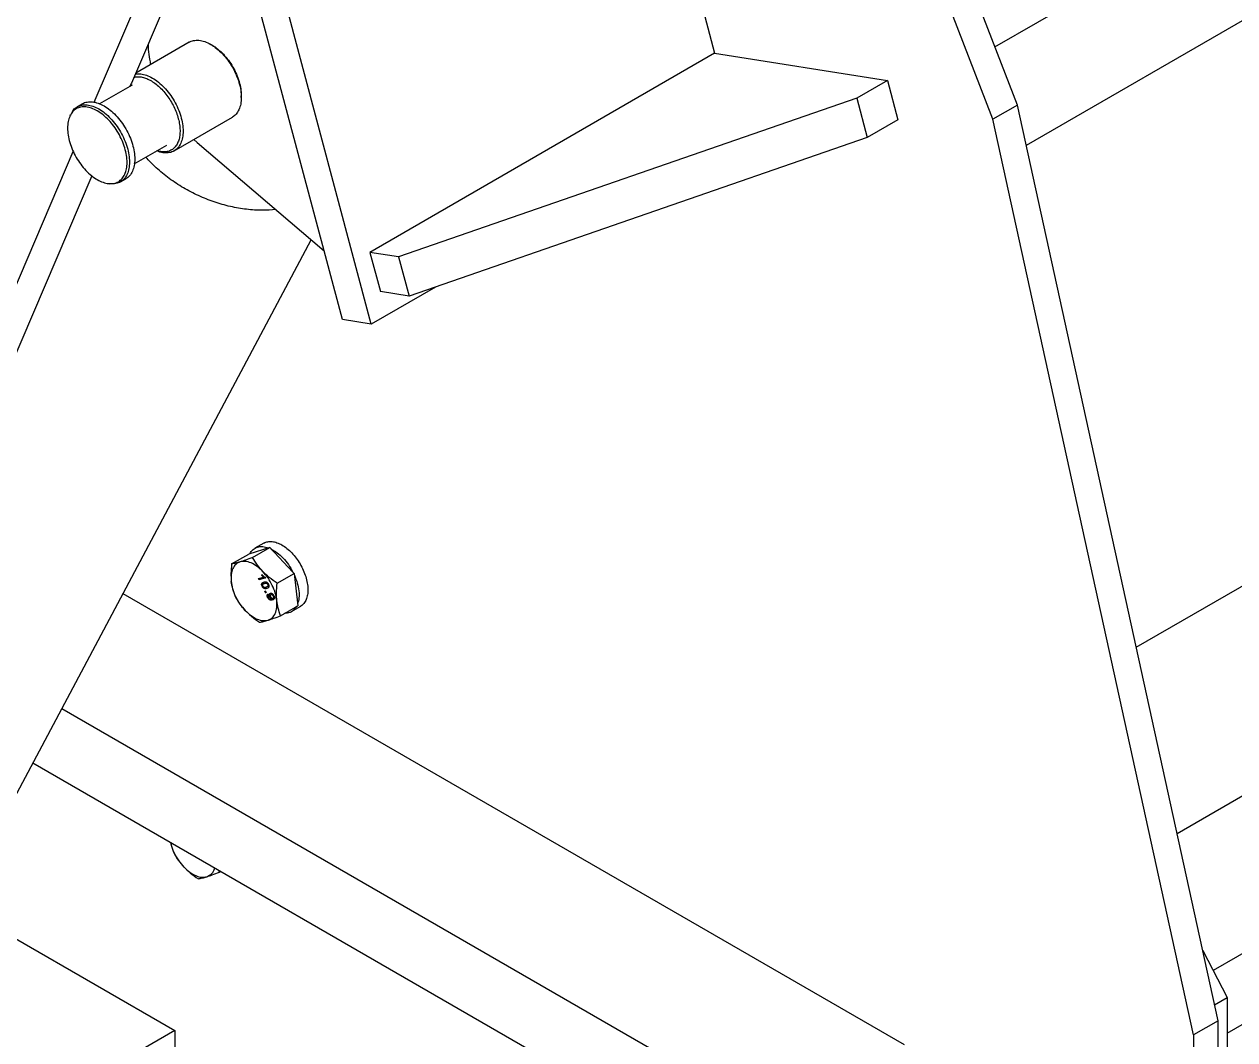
# Model space of a CAD drawing. Header units: millimetres. Extents: x 1293 to 41893, y 1011 to 26911.
# Drawn here: x 6070.1 to 6442.6, y 21828 to 22140.4 of the extents above; entities that cross this region are included whole.
import ezdxf

# ---------------------------------------------------------------- set-up
doc = ezdxf.new("R2010")
doc.units = ezdxf.units.MM
doc.header["$LTSCALE"] = 50
doc.layers.add('MAQUINAS', color=11, linetype='Continuous')

msp = doc.modelspace()

# ---------------------------------------------------------------- linework, layer by layer
at = {"layer": 'MAQUINAS', "linetype": 'Continuous', "lineweight": 25}
for p, q in [((6368.7787048, 22133.4289793), (7027.0369138, 22513.4333548)), ((6375.6807688, 22115.5637522), (6227.44, 22499.2685422)), ((6368.1382965, 22111.2095756), (6219.8975276, 22494.9143656)), ((7027.0369138, 22477.5787853), (6378.4060082, 22103.1321338)), ((6166.6098947, 22270.9831551), (6103.0564906, 22122.3006883)), ((6091.6558814, 22116.3968297), (6154.8247817, 22264.1797542)), ((6266.9996594, 22189.6245358), (6282.5072918, 22131.4713294)), ((6168.0270774, 22049.5627569), (6135.1361897, 22172.9027053)), ((6176.8865844, 22048.1719178), (6143.9956967, 22171.5118662)), ((6120.7911798, 22134.874676), (6104.3820883, 22125.4019091)), ((6127.9301649, 22133.9415037), (6127.458837, 22134.2136839)), ((6282.5072918, 22131.4713294), (6176.4412747, 22070.240721)), ((6282.5072918, 22131.4713294), (6335.6643338, 22123.1262947)), ((6335.6643338, 22123.1262947), (6326.2362434, 22117.683574)), ((6335.6643338, 22123.1262947), (6338.8889306, 22111.0341429)), ((6103.268224, 22121.6797709), (6093.28525, 22115.9167227)), ((6136.8853951, 22117.8846371), (6136.8853951, 22118.4289092)), ((6087.9921024, 22115.9401716), (6086.3786498, 22115.0087453)), ((6326.2362434, 22117.683574), (6185.3007817, 22068.8498819)), ((6326.2362434, 22117.683574), (6329.4608402, 22105.5914222)), ((6375.6807688, 22115.5637522), (6368.1382965, 22111.2095756)), ((6437.434761, 21833.8629666), (6375.6807688, 22115.5637522)), ((6084.2588177, 22112.4112157), (6084.3357834, 22112.6593561)), ((6116.2100578, 22101.4388703), (6134.1234296, 22111.7800397)), ((6338.8889306, 22111.0341429), (6329.4608402, 22105.5914222)), ((6429.8922887, 21829.50879), (6368.1382965, 22111.2095756)), ((6103.9507298, 22097.4408289), (6113.9340238, 22103.2040618)), ((6122.3127546, 22104.9618822), (6123.3195782, 22104.0253013)), ((6123.3195782, 22104.0253013), (6162.4007207, 22070.6614441)), ((6329.4608402, 22105.5914222), (6188.5253785, 22056.7577301)), ((5959.5207759, 21807.2682517), (6085.1865547, 22101.2619135)), ((6090.8710802, 22093.7930592), (5971.3058889, 21814.0716526)), ((6099.7108996, 22091.914109), (6101.3243521, 22092.8455353)), ((6095.8394005, 22091.4264748), (6096.4078898, 22091.3489539)), ((6037.4277715, 21846.6887118), (6158.3547874, 22074.1154869)), ((6176.4412747, 22070.240721), (6179.6658715, 22058.1485692)), ((6185.3007817, 22068.8498819), (6176.4412747, 22070.240721)), ((6185.3007817, 22068.8498819), (6188.5253785, 22056.7577301)), ((6196.6144312, 22059.5605613), (6176.8865844, 22048.1719178)), ((6188.5253785, 22056.7577301), (6179.6658715, 22058.1485692)), ((6176.8865844, 22048.1719178), (6168.0270774, 22049.5627569)), ((6440.2631882, 21830.0406876), (6810.5481346, 22043.8016371)), ((6412.2515498, 21948.7402424), (6541.3010929, 22023.2389578)), ((6730.1970354, 22019.1903566), (6435.9219041, 21849.3089393)), ((6143.7787229, 21980.7650353), (6141.0728609, 21979.2029744)), ((6133.8915292, 21974.3693809), (6139.1525234, 21977.4064882)), ((6145.6226187, 21979.422581), (6139.1525234, 21977.4064882)), ((6140.3616245, 21976.3854736), (6145.6226187, 21979.422581)), ((6152.7752917, 21971.8869612), (6145.6226187, 21979.422581)), ((6142.1896107, 21969.8758444), (6143.6848269, 21970.3417564)), ((6142.1896107, 21969.8758444), (6142.3074618, 21969.9438784)), ((6142.3789711, 21969.4824578), (6142.1896107, 21969.8758444)), ((6142.4968223, 21969.5504918), (6142.3074618, 21969.9438784)), ((6144.2977678, 21970.0803581), (6142.3789711, 21969.4824578)), ((6142.3789711, 21969.4824578), (6142.4968223, 21969.5504918)), ((6144.2635591, 21970.10101), (6142.4968223, 21969.5504918)), ((6143.0610786, 21970.9617004), (6143.2878595, 21971.0323657)), ((6143.0610786, 21970.9617004), (6143.1789297, 21971.0297344)), ((6143.6848269, 21970.3417564), (6143.0610786, 21970.9617004)), ((6143.802678, 21970.4097904), (6143.1789297, 21971.0297344)), ((6143.2878595, 21971.0323657), (6143.4057106, 21971.1003997)), ((6143.6848269, 21970.3417564), (6143.802678, 21970.4097904)), ((6144.2937182, 21970.4016348), (6144.175867, 21970.3336008)), ((6144.175867, 21970.3336008), (6144.2977678, 21970.0803581)), ((6144.2977678, 21970.0803581), (6144.4156189, 21970.1483921)), ((6147.909838, 21968.4331365), (6153.1708322, 21971.4702439)), ((6152.7752917, 21971.8869612), (6153.1708322, 21971.4702439)), ((6153.1708322, 21971.4702439), (6154.2489504, 21961.501814)), ((6424.8049914, 21891.4756957), (6559.3109493, 21969.1243324)), ((6143.156156, 21968.2508225), (6143.2740071, 21968.3188566)), ((6143.4190244, 21967.575893), (6143.3011733, 21967.507859)), ((6143.640424, 21967.6448815), (6143.5225729, 21967.5768475)), ((6143.8207986, 21968.353279), (6143.7029474, 21968.2852449)), ((6143.7987018, 21968.793869), (6143.9165529, 21968.861903)), ((6143.8326883, 21968.3317008), (6144.1066821, 21968.4687559)), ((6144.1066821, 21968.4687559), (6143.988831, 21968.4007219)), ((6144.0832149, 21965.9419777), (6144.3292145, 21966.0186316)), ((6144.0832149, 21965.9419777), (6144.201066, 21966.0100117)), ((6144.2725753, 21965.548591), (6144.0832149, 21965.9419777)), ((6144.5185749, 21965.6252449), (6144.2725753, 21965.548591)), ((6144.2725753, 21965.548591), (6144.3904264, 21965.616625)), ((6144.3292145, 21966.0186316), (6144.4470656, 21966.0866656)), ((6144.3292145, 21966.0186316), (6144.5185749, 21965.6252449)), ((6144.5054687, 21965.6524724), (6144.3904264, 21965.616625)), ((6144.636426, 21965.6932789), (6144.5185749, 21965.6252449)), ((6144.6931817, 21968.4159156), (6144.8110328, 21968.4839497)), ((6144.8434465, 21967.3369442), (6144.9612976, 21967.4049782)), ((6145.1389503, 21968.1167729), (6145.0210992, 21968.0487389)), ((6145.2445699, 21968.1134247), (6145.362421, 21968.1814587)), ((6145.8385043, 21965.3579497), (6145.9563555, 21965.4259837)), ((6100.4668634, 21965.245986), (6340.7968343, 21826.506447)), ((6144.9589645, 21964.0638816), (6145.0768157, 21964.1319156)), ((6145.0429512, 21965.0648147), (6145.1608023, 21965.1328488)), ((6145.0429512, 21965.0648147), (6145.2569115, 21964.6790935)), ((6145.1901281, 21964.1125861), (6145.3079792, 21964.1806201)), ((6145.2569115, 21964.6790935), (6145.3747627, 21964.7471275)), ((6145.6400706, 21964.2944938), (6145.7579217, 21964.3625279)), ((6145.8756613, 21964.862468), (6145.8709442, 21964.8597448)), ((6145.919166, 21964.2436223), (6146.0370171, 21964.3116564)), ((6146.1326472, 21965.0285248), (6146.014796, 21964.9604907)), ((6146.1828625, 21963.6535648), (6146.3007136, 21963.7215988)), ((6146.1828625, 21963.6535648), (6146.2288685, 21963.670021)), ((6146.2288685, 21963.670021), (6146.3467196, 21963.738055)), ((6146.3007136, 21963.7215988), (6146.3467196, 21963.738055)), ((6146.7191784, 21963.8541138), (6146.6013273, 21963.7860798)), ((6146.8535497, 21964.5547795), (6146.7356986, 21964.4867455)), ((6146.755593, 21963.8829307), (6146.8734441, 21963.9509647)), ((6146.9281024, 21964.6159713), (6147.0459535, 21964.6840054)), ((6148.9879562, 21958.4647067), (6154.2489504, 21961.501814)), ((6152.3286128, 21959.7053277), (6155.0344748, 21961.2673886)), ((6328.5403074, 21787.318863), (6081.6452764, 21929.8483306)), ((6072.7866193, 21913.1879028), (6328.5403074, 21765.5444414)), ((6130.1317632, 21879.5306659), (6129.9097015, 21880.2114493)), ((6130.1317632, 21879.5306659), (6130.6103721, 21879.8069609)), ((6067.3822001, 21859.1424311), (6116.4082702, 21830.8402832)), ((6432.7066318, 21855.4310899), (6440.2631882, 21841.042767)), ((6436.3553605, 21838.7868261), (6440.2631882, 21841.042767)), ((6440.2631882, 21841.042767), (6440.2631882, 21726.2000355)), ((6437.434761, 21833.8629666), (6429.8922887, 21829.50879)), ((6437.434761, 21729.5208539), (6437.434761, 21833.8629666)), ((6116.4082702, 21830.8402832), (6002.3283762, 21764.9833622)), ((6116.4082702, 21830.8402832), (6116.4082702, 21825.3966778)), ((6429.8922887, 21829.50879), (6429.8922887, 21725.1666773))]:
    msp.add_line(p, q, dxfattribs=at)
for points, knots in [([(6108.1765001, 22134.2788923), (6108.1876138, 22133.7343889), (6108.2181282, 22132.239368), (6108.4928578, 22130.1405571), (6108.8584575, 22128.5801914), (6108.9810785, 22128.0568496)], [0, 0, 0, 0, 0.2757389279, 0.7570850956, 1, 1, 1, 1]), ([(6120.791404, 22134.8743339), (6120.7920282, 22134.8748514), (6121.1836108, 22135.1995003), (6122.2097425, 22135.4485259), (6123.8239031, 22135.5555605), (6125.611313, 22135.1391884), (6127.4606547, 22134.2832254), (6129.3122822, 22133.0023939), (6131.0919747, 22131.3507876), (6132.7321712, 22129.3905603), (6134.1695778, 22127.1974365), (6135.3491719, 22124.8554371), (6136.2250203, 22122.455208), (6136.7656564, 22120.0866717), (6136.942139, 22117.8494735), (6136.7781539, 22115.7974092), (6136.3702486, 22114.6854223), (6136.166296, 22114.1294289)], [0, 0, 0, 0, 0.0001140178, 0.0715344451, 0.1429548724, 0.2143752997, 0.285795727, 0.3572161543, 0.4286365816, 0.5000570089, 0.5714774362, 0.6428978635, 0.7143182908, 0.7857387181, 0.8571591454, 0.9285795727, 1, 1, 1, 1]), ([(6127.9301849, 22133.9412571), (6127.9308745, 22133.9409372), (6128.5140384, 22133.6704124), (6129.6925702, 22132.7592616), (6131.3811898, 22131.2302071), (6132.940024, 22129.357233), (6134.305058, 22127.2768266), (6135.4270341, 22125.0504407), (6136.2541456, 22122.7731077), (6136.7858098, 22120.5144595), (6136.8519922, 22119.1237332), (6136.8850501, 22118.4290693)], [0, 0, 0, 0, 0.0001479998, 0.12516089353, 0.25017378726, 0.37518668098, 0.50019957471, 0.62521246844, 0.75022536216, 0.87523825589, 1, 1, 1, 1]), ([(6103.0564906, 22122.3006883), (6102.9455113, 22122.0615457), (6102.7872886, 22121.7206012), (6102.5727236, 22121.3514934), (6102.5086571, 22121.2412823)], [0, 0, 0, 0, 0.7014121417, 1, 1, 1, 1]), ([(6103.8377739, 22124.1284918), (6104.2402402, 22124.1991417), (6105.0451726, 22124.3404414), (6106.3925806, 22124.1737503), (6107.7993987, 22123.7327087), (6109.2416402, 22123.0018957), (6110.6788256, 22122.007334), (6112.07478, 22120.7727443), (6113.3932732, 22119.3304749), (6114.600372, 22117.717576), (6115.6649351, 22115.975672), (6116.559518, 22114.1496671), (6117.2610532, 22112.2866463), (6117.7514523, 22110.4346456), (6118.0180705, 22108.6414189), (6118.0540338, 22106.9531994), (6117.8584128, 22105.4135315), (6117.4362591, 22104.0620604), (6116.7984295, 22102.933835), (6115.9614749, 22102.0571921), (6114.9465844, 22101.4575481), (6113.7813867, 22101.1398678), (6112.4904758, 22101.1515162), (6111.5471558, 22101.2861129), (6111.0363822, 22101.4955503), (6111.0001848, 22101.5103926)], [0, 0, 0, 0, 0.0452975011, 0.0905950021, 0.1358925032, 0.1811900043, 0.2264875053, 0.2717850064, 0.3170825075, 0.3623800085, 0.4076775096, 0.4529750107, 0.4982725117, 0.5435700128, 0.5888675139, 0.6341650149, 0.679462516, 0.7247600171, 0.7700575181, 0.8153550192, 0.8606525203, 0.9059500213, 0.9512475224, 0.9965450235, 1, 1, 1, 1]), ([(6104.2237364, 22125.0314467), (6104.2520723, 22125.042195), (6104.7549806, 22125.2329576), (6105.9315717, 22125.1734582), (6107.6923034, 22124.8089869), (6109.5487936, 22123.9391171), (6111.3985056, 22122.6620119), (6113.1787114, 22121.0094072), (6114.8187703, 22119.0494475), (6116.2562138, 22116.8562519), (6117.435798, 22114.5142718), (6118.3116491, 22112.1140375), (6118.8522845, 22109.7455026), (6119.0287673, 22107.508304), (6118.8647821, 22105.4562398), (6118.4568768, 22104.3442529), (6118.2529242, 22103.7882595)], [0, 0, 0, 0, 0.0045719337, 0.0811433234, 0.1577147131, 0.2342861028, 0.3108574926, 0.3874288823, 0.464000272, 0.5405716617, 0.6171430514, 0.6937144411, 0.7702858309, 0.8468572206, 0.9234286103, 1, 1, 1, 1]), ([(6084.9890688, 22113.6922442), (6085.0596427, 22113.8103993), (6085.4116922, 22114.3998019), (6086.3536063, 22115.0650292), (6087.7719277, 22115.6212671), (6089.4181481, 22115.6792677), (6091.1969675, 22115.2760342), (6093.0486112, 22114.4165506), (6094.8996214, 22113.1366629), (6096.6794812, 22111.4848019), (6098.3196262, 22109.5246499), (6099.7570711, 22107.3314798), (6100.9365635, 22104.9895901), (6101.8127805, 22102.5889686), (6102.3520438, 22100.221892), (6102.5336492, 22097.9792471), (6102.3505457, 22095.9475099), (6101.8100385, 22094.2036679), (6100.9318962, 22092.8188076), (6099.7536084, 22091.8309525), (6098.3064863, 22091.3347776), (6097.1592608, 22091.1941892), (6096.4844479, 22091.3568396), (6096.4015407, 22091.3768228)], [0, 0, 0, 0, 0.0129302815, 0.0645011383, 0.116071995, 0.1676428518, 0.2192137086, 0.2707845654, 0.3223554222, 0.3739262789, 0.4254971357, 0.4770679925, 0.5286388493, 0.5802097061, 0.6317805629, 0.6833514196, 0.7349222764, 0.7864931332, 0.83806399, 0.8896348468, 0.9412057035, 0.9927765603, 1, 1, 1, 1]), ([(6087.9923266, 22115.9398295), (6087.9929507, 22115.940347), (6088.3845333, 22116.2649959), (6089.410665, 22116.5140215), (6091.0248256, 22116.6210561), (6092.8122355, 22116.204684), (6094.6615773, 22115.348721), (6096.5132047, 22114.0678895), (6098.2928973, 22112.4162832), (6099.9330937, 22110.456056), (6101.3705004, 22108.2629321), (6102.5500944, 22105.9209327), (6103.4259428, 22103.5207037), (6103.966579, 22101.1521673), (6104.1430616, 22098.9149691), (6103.9790764, 22096.8629048), (6103.5711712, 22095.7509179), (6103.3672186, 22095.1949245)], [0, 0, 0, 0, 0.0001140178, 0.0715344451, 0.1429548724, 0.2143752997, 0.285795727, 0.3572161543, 0.4286365816, 0.5000570089, 0.5714774362, 0.6428978635, 0.7143182908, 0.7857387181, 0.8571591454, 0.9285795727, 1, 1, 1, 1]), ([(6136.166296, 22114.1294289), (6135.9007827, 22113.6360235), (6135.3701798, 22112.6500006), (6134.5386421, 22112.0701003), (6134.1232054, 22111.7803818)], [0, 0, 0, 0, 0.5003994267, 1, 1, 1, 1]), ([(6118.2529242, 22103.7882595), (6117.9841596, 22103.3005991), (6117.4466303, 22102.3252785), (6116.2467356, 22101.369045), (6114.8141927, 22100.8245046), (6113.1692738, 22100.7892647), (6111.8410093, 22101.0147893), (6111.0715601, 22101.3874242), (6110.9169102, 22101.4623192)], [0, 0, 0, 0, 0.1904201437, 0.3808402874, 0.5712604311, 0.7616805748, 0.9521007185, 1, 1, 1, 1]), ([(6147.4940833, 22083.3873494), (6146.1498245, 22083.2838521), (6143.2158845, 22083.0579621), (6138.504514, 22083.3934858), (6133.5051065, 22084.2504148), (6128.5325389, 22085.668594), (6123.6799067, 22087.6048702), (6119.0244584, 22090.0289536), (6114.6609621, 22092.9068938), (6110.7426719, 22096.0496189), (6108.5272593, 22098.3744398), (6107.4770399, 22099.4765244)], [0, 0, 0, 0, 0.0966755464, 0.2110012189, 0.3253268913, 0.4396525637, 0.5539782361, 0.6683039085, 0.7826295809, 0.8969552534, 1, 1, 1, 1]), ([(6103.3672186, 22095.1949245), (6103.1017052, 22094.7015192), (6102.5711023, 22093.7154962), (6101.7395646, 22093.1355959), (6101.3241279, 22092.8458774)], [0, 0, 0, 0, 0.5003994267, 1, 1, 1, 1]), ([(6143.783849, 21980.7571129), (6143.7992598, 21980.7696112), (6144.1428687, 21981.0482792), (6145.0162126, 21981.2583134), (6146.3660116, 21981.3346951), (6147.854813, 21980.9845439), (6149.3948758, 21980.2724641), (6150.9371924, 21979.2112859), (6152.4217788, 21977.8443948), (6153.7937279, 21976.2219226), (6155.0015662, 21974.4048106), (6156.0001564, 21972.4609632), (6156.7521719, 21970.4630398), (6157.2293699, 21968.4859778), (6157.4143531, 21966.602897), (6157.2985217, 21964.8872965), (6156.8924834, 21963.3918726), (6156.1880033, 21962.2153484), (6155.5442235, 21961.51063), (6155.0874725, 21961.3216855), (6155.0204157, 21961.293946)], [0, 0, 0, 0, 0.0028951126, 0.0645510752, 0.1262070378, 0.1878630004, 0.249518963, 0.3111749256, 0.3728308882, 0.4344868507, 0.4961428133, 0.5577987759, 0.6194547385, 0.6811107011, 0.7427666637, 0.8044226263, 0.8660785889, 0.9277345515, 0.9893905141, 1, 1, 1, 1]), ([(6133.8915292, 21974.3693809), (6133.7972551, 21973.3893862), (6133.6203048, 21971.5499565), (6133.7421134, 21969.8260377), (6133.7990259, 21969.0205728)], [0, 0, 0, 0, 0.5327709195, 1, 1, 1, 1]), ([(6136.4950145, 21975.0128341), (6136.011298, 21974.8696597), (6134.9760104, 21974.5632267), (6134.2684805, 21974.4367591), (6133.8915292, 21974.3693809)], [0, 0, 0, 0, 0.4672290805, 1, 1, 1, 1]), ([(6140.3616245, 21976.3854736), (6139.6076835, 21976.1004639), (6138.1925518, 21975.5655065), (6137.0355837, 21975.1888288), (6136.4950145, 21975.0128341)], [0, 0, 0, 0, 0.5327709195, 1, 1, 1, 1]), ([(6143.504169, 21972.0447119), (6142.9351136, 21972.6905923), (6141.7171771, 21974.0729557), (6140.8327967, 21975.581673), (6140.3616245, 21976.3854736)], [0, 0, 0, 0, 0.4672290805, 1, 1, 1, 1]), ([(6143.2878595, 21971.0323657), (6143.4299028, 21970.8796965), (6143.7134985, 21970.5748858), (6144.0219222, 21970.4139362), (6144.175867, 21970.3336008)], [0, 0, 0, 0, 0.5008657323, 1, 1, 1, 1]), ([(6147.909838, 21968.4331365), (6147.0616762, 21969.0193057), (6145.4696939, 21970.1195331), (6144.1300769, 21971.4316519), (6143.504169, 21972.0447119)], [0, 0, 0, 0, 0.5327709195, 1, 1, 1, 1]), ([(6133.7990259, 21969.0205728), (6133.9127911, 21968.2479281), (6134.1562801, 21966.594254), (6134.6869316, 21965.1633141), (6134.9696473, 21964.400951)], [0, 0, 0, 0, 0.4672290805, 1, 1, 1, 1]), ([(6143.3011733, 21967.507859), (6143.2453246, 21967.6396873), (6143.1614448, 21967.8376822), (6143.1392303, 21968.0567742), (6143.1419512, 21968.1724747), (6143.1514211, 21968.2247069), (6143.156156, 21968.2508225)], [0, 0, 0, 0, 0.4987953461, 0.7491482596, 0.8745764119, 1, 1, 1, 1]), ([(6143.156156, 21968.2508225), (6143.1876968, 21968.3256403), (6143.2508246, 21968.4753849), (6143.4667048, 21968.6669106), (6143.6659087, 21968.7430878), (6143.7987018, 21968.793869)], [0, 0, 0, 0, 0.249753552, 0.499871473, 1, 1, 1, 1]), ([(6143.4190244, 21967.575893), (6143.3636558, 21967.7073911), (6143.2804969, 21967.9048901), (6143.2517366, 21968.1576008), (6143.2665834, 21968.2651035), (6143.2740071, 21968.3188566)], [0, 0, 0, 0, 0.4990363131, 0.7495101716, 1, 1, 1, 1]), ([(6143.2740071, 21968.3188566), (6143.3052038, 21968.3942982), (6143.3676427, 21968.5452916), (6143.4790022, 21968.6347804), (6143.5347226, 21968.6795574)], [0, 0, 0, 0, 0.4996355373, 1, 1, 1, 1]), ([(6144.7455039, 21966.8269356), (6144.6348646, 21966.797739), (6144.4138528, 21966.7394162), (6144.0975089, 21966.7560098), (6143.8244271, 21966.8697475), (6143.6186576, 21967.0264374), (6143.4359227, 21967.2503408), (6143.3461181, 21967.4219654), (6143.3011733, 21967.507859)], [0, 0, 0, 0, 0.2504758129, 0.5003473544, 0.6257683408, 0.7501761831, 0.8749696966, 1, 1, 1, 1]), ([(6144.863355, 21966.8949697), (6144.7527155, 21966.8657631), (6144.5317034, 21966.8074204), (6144.2151442, 21966.8241497), (6143.9420247, 21966.9377475), (6143.7363131, 21967.094762), (6143.5537722, 21967.3183639), (6143.4639687, 21967.4899958), (6143.4190244, 21967.575893)], [0, 0, 0, 0, 0.2504715078, 0.5003387545, 0.6261880614, 0.750180477, 0.8749718456, 1, 1, 1, 1]), ([(6143.5225729, 21967.5768475), (6143.4964306, 21967.6407232), (6143.4441317, 21967.7685097), (6143.4390167, 21967.9465902), (6143.4728418, 21968.094598), (6143.6398212, 21968.2837491), (6143.8337312, 21968.3487392), (6143.988831, 21968.4007219)], [0, 0, 0, 0, 0.1246963828, 0.2494616582, 0.3744323466, 0.4996371137, 1, 1, 1, 1]), ([(6144.5569122, 21967.2205619), (6144.3987719, 21967.1747577), (6144.2010646, 21967.1174932), (6143.9192539, 21967.1680438), (6143.7703134, 21967.2578671), (6143.6254426, 21967.3932617), (6143.5568529, 21967.5156699), (6143.5225729, 21967.5768475)], [0, 0, 0, 0, 0.5004095025, 0.6256126137, 0.7505796735, 0.875343692, 1, 1, 1, 1]), ([(6143.7987018, 21968.793869), (6143.9094806, 21968.8229842), (6144.130765, 21968.8811426), (6144.4499231, 21968.8654873), (6144.7239406, 21968.7496879), (6144.9291243, 21968.5909829), (6145.1094795, 21968.3710635), (6145.19951, 21968.1993611), (6145.2445699, 21968.1134247)], [0, 0, 0, 0, 0.2504817087, 0.5003455958, 0.6317049057, 0.7502211388, 0.8749866995, 1, 1, 1, 1]), ([(6143.988831, 21968.4007219), (6144.0968339, 21968.4291807), (6144.2588289, 21968.4718664), (6144.4961912, 21968.4825332), (6144.6275759, 21968.438102), (6144.6931817, 21968.4159156)], [0, 0, 0, 0, 0.5003723119, 0.7505151407, 1, 1, 1, 1]), ([(6144.1066821, 21968.4687559), (6144.214685, 21968.4972147), (6144.37668, 21968.5399004), (6144.6140423, 21968.5505672), (6144.745427, 21968.506136), (6144.8110328, 21968.4839497)], [0, 0, 0, 0, 0.5003723119, 0.7505151407, 1, 1, 1, 1]), ([(6145.0210992, 21968.0487389), (6145.0476224, 21967.9847948), (6145.1006675, 21967.8569096), (6145.1086381, 21967.676525), (6145.0721611, 21967.5302987), (6144.9078991, 21967.3371178), (6144.712894, 21967.2723604), (6144.5569122, 21967.2205619)], [0, 0, 0, 0, 0.1247447425, 0.2494837578, 0.3744708184, 0.4996480989, 1, 1, 1, 1]), ([(6144.6931817, 21968.4159156), (6144.7246457, 21968.3964374), (6144.7875534, 21968.3574933), (6144.8780732, 21968.2714331), (6144.959422, 21968.1669843), (6145.0005376, 21968.0881588), (6145.0210992, 21968.0487389)], [0, 0, 0, 0, 0.2501584562, 0.5001555724, 0.7500324303, 1, 1, 1, 1]), ([(6145.2445699, 21968.1134247), (6145.2829006, 21968.0254332), (6145.3595305, 21967.8495224), (6145.4117219, 21967.5853347), (6145.394954, 21967.3543809), (6145.2199236, 21967.0212461), (6144.9562268, 21966.9132425), (6144.7455039, 21966.8269356)], [0, 0, 0, 0, 0.125373348, 0.2506437386, 0.375697515, 0.5011131747, 1, 1, 1, 1]), ([(6144.8110328, 21968.4839497), (6144.8424792, 21968.4644655), (6144.9053517, 21968.4255096), (6144.9961355, 21968.3395379), (6145.0631113, 21968.2521901), (6145.1092459, 21968.176171), (6145.1290486, 21968.1365727), (6145.1389503, 21968.1167729)], [0, 0, 0, 0, 0.2500549443, 0.4999486155, 0.749722078, 0.8748570557, 1, 1, 1, 1]), ([(6145.1389503, 21968.1167729), (6145.1654583, 21968.0528539), (6145.2184732, 21967.9250189), (6145.2266712, 21967.7442577), (6145.1893282, 21967.599466), (6145.0985677, 21967.4821635), (6145.0047536, 21967.4474113), (6144.9492244, 21967.4268413)], [0, 0, 0, 0, 0.1831229089, 0.3662374103, 0.5497160376, 0.733473904, 1, 1, 1, 1]), ([(6145.6400706, 21964.2944938), (6145.6125938, 21964.3566217), (6145.5576589, 21964.4808356), (6145.5116351, 21964.6677603), (6145.4966007, 21964.8442244), (6145.5135408, 21965.0018643), (6145.5589723, 21965.1366405), (6145.6550344, 21965.2777115), (6145.7652638, 21965.3259189), (6145.8385043, 21965.3579497)], [0, 0, 0, 0, 0.1250740585, 0.2500636243, 0.3732612247, 0.5001992382, 0.6242961009, 0.7503685137, 1, 1, 1, 1]), ([(6145.8385043, 21965.3579497), (6145.924204, 21965.3744005), (6146.0533195, 21965.3991853), (6146.2541106, 21965.3382522), (6146.408907, 21965.2539334), (6146.5598455, 21965.134867), (6146.7517534, 21964.9350731), (6146.8574491, 21964.7438178), (6146.9281024, 21964.6159713)], [0, 0, 0, 0, 0.2498688585, 0.3764535287, 0.5003476657, 0.6272386366, 0.7508240847, 1, 1, 1, 1]), ([(6147.8173348, 21963.0843284), (6147.7604223, 21963.8897934), (6147.6386137, 21965.6137121), (6147.815564, 21967.4531419), (6147.909838, 21968.4331365)], [0, 0, 0, 0, 0.4672290805, 1, 1, 1, 1]), ([(6134.9696473, 21964.400951), (6135.4408195, 21963.5971503), (6136.3251999, 21962.0884331), (6137.5431364, 21960.7060697), (6138.1121918, 21960.0601893)], [0, 0, 0, 0, 0.5327709195, 1, 1, 1, 1]), ([(6144.9589645, 21964.0638816), (6144.9123077, 21964.1727614), (6144.8421489, 21964.336486), (6144.8063101, 21964.5494788), (6144.8060659, 21964.7444407), (6144.8734566, 21964.9446406), (6144.9863935, 21965.0247146), (6145.0429512, 21965.0648147)], [0, 0, 0, 0, 0.2498594906, 0.3757183909, 0.500481002, 0.7498462328, 1, 1, 1, 1]), ([(6145.0768157, 21964.1319156), (6145.0301611, 21964.2407945), (6144.9599613, 21964.4046216), (6144.9241427, 21964.617618), (6144.9239482, 21964.8125463), (6144.9913059, 21965.012676), (6145.1042441, 21965.0927491), (6145.1608023, 21965.1328488)], [0, 0, 0, 0, 0.2498591948, 0.3759561592, 0.5004815934, 0.749846529, 1, 1, 1, 1]), ([(6146.5016382, 21963.3026248), (6146.3840044, 21963.2714555), (6146.1491368, 21963.2092229), (6145.8068091, 21963.237574), (6145.5138855, 21963.3794994), (6145.2981546, 21963.5568178), (6145.1038247, 21963.7901962), (6145.0072648, 21963.9726276), (6144.9589645, 21964.0638816)], [0, 0, 0, 0, 0.2504849429, 0.5001185141, 0.6278991852, 0.7500923696, 0.8749936752, 1, 1, 1, 1]), ([(6146.6194893, 21963.3706588), (6146.5018553, 21963.3394898), (6146.2669873, 21963.2772578), (6145.9245855, 21963.3056115), (6145.6316487, 21963.4475894), (6145.4159331, 21963.6249399), (6145.2216756, 21963.8582303), (6145.1251158, 21964.0406616), (6145.0768157, 21964.1319156)], [0, 0, 0, 0, 0.25048492591, 0.50011848011, 0.62803988225, 0.75009238661, 0.87499368372, 1, 1, 1, 1]), ([(6145.2569115, 21964.6790935), (6145.22219, 21964.6514822), (6145.1594828, 21964.6016161), (6145.1126634, 21964.4958493), (6145.1068048, 21964.3921977), (6145.1203294, 21964.3009438), (6145.1475741, 21964.2060014), (6145.175944, 21964.1437232), (6145.1901281, 21964.1125861)], [0, 0, 0, 0, 0.2764767993, 0.4993179598, 0.6237184282, 0.7494961879, 0.8747561628, 1, 1, 1, 1]), ([(6145.1901281, 21964.1125861), (6145.2213893, 21964.0543269), (6145.2838857, 21963.9378571), (6145.4117377, 21963.7917161), (6145.5520246, 21963.6856687), (6145.8272103, 21963.5979131), (6146.0248563, 21963.6288404), (6146.1828625, 21963.6535648)], [0, 0, 0, 0, 0.1252073258, 0.2503100191, 0.3753386279, 0.50062014744, 1, 1, 1, 1]), ([(6145.7579217, 21964.3625279), (6145.743661, 21964.3934081), (6145.7151384, 21964.455171), (6145.6687468, 21964.5803798), (6145.6291272, 21964.7358516), (6145.6146104, 21964.9122707), (6145.6311271, 21965.0704836), (6145.6778858, 21965.2031955), (6145.7369261, 21965.3026457), (6145.7952772, 21965.3317222), (6145.8178178, 21965.3429541)], [0, 0, 0, 0, 0.0754695938, 0.1509450716, 0.3015784561, 0.4503125771, 0.603033998, 0.7528546861, 0.9045299868, 1, 1, 1, 1]), ([(6146.2288685, 21963.670021), (6146.1733611, 21963.6995653), (6146.0619975, 21963.7588395), (6145.9005716, 21963.9076811), (6145.7513526, 21964.0855498), (6145.6771092, 21964.2249498), (6145.6400706, 21964.2944938)], [0, 0, 0, 0, 0.2489431768, 0.4994502947, 0.7502849385, 1, 1, 1, 1]), ([(6146.3467196, 21963.738055), (6146.2910771, 21963.7676801), (6146.1791455, 21963.8272746), (6146.0175484, 21963.9766888), (6145.8686081, 21964.1545719), (6145.7947794, 21964.2932801), (6145.7579217, 21964.3625279)], [0, 0, 0, 0, 0.2495404591, 0.5019797072, 0.7513717736, 1, 1, 1, 1]), ([(6145.919166, 21964.2436223), (6145.884133, 21964.3256411), (6145.831644, 21964.4485279), (6145.8085068, 21964.6075013), (6145.8128148, 21964.7150838), (6145.8376853, 21964.8075532), (6145.8955307, 21964.9060512), (6145.967195, 21964.9387629), (6146.014796, 21964.9604907)], [0, 0, 0, 0, 0.2495205461, 0.3738507837, 0.4998887841, 0.6240955932, 0.7503154422, 1, 1, 1, 1]), ([(6146.6013273, 21963.7860798), (6146.5477634, 21963.7752424), (6146.4667196, 21963.7588452), (6146.3416745, 21963.7915079), (6146.2442935, 21963.8423598), (6146.1496603, 21963.9163896), (6146.0293929, 21964.0429004), (6145.9633444, 21964.163174), (6145.919166, 21964.2436223)], [0, 0, 0, 0, 0.24997649069, 0.37822216715, 0.50034233219, 0.62745243069, 0.75081109269, 1, 1, 1, 1]), ([(6146.014796, 21964.9604907), (6146.0711878, 21964.9715036), (6146.1838227, 21964.9935004), (6146.3572839, 21964.9239383), (6146.4908638, 21964.8254941), (6146.6188162, 21964.6960308), (6146.6886757, 21964.5709429), (6146.7356986, 21964.4867455)], [0, 0, 0, 0, 0.2502503989, 0.4998417518, 0.6295762977, 0.7506653539, 1, 1, 1, 1]), ([(6146.1326472, 21965.0285248), (6146.1890388, 21965.0395381), (6146.3016735, 21965.0615357), (6146.475057, 21964.9919998), (6146.6086371, 21964.8935999), (6146.7366114, 21964.7641593), (6146.8065262, 21964.6389758), (6146.8535497, 21964.5547795)], [0, 0, 0, 0, 0.250250228, 0.4998414106, 0.6292883971, 0.7506655241, 1, 1, 1, 1]), ([(6146.9281024, 21964.6159713), (6146.9651674, 21964.5301202), (6147.0392862, 21964.3584438), (6147.0883985, 21964.102373), (6147.0892836, 21963.8690818), (6147.0159734, 21963.6121788), (6146.8128649, 21963.4123469), (6146.6055584, 21963.3392616), (6146.5016382, 21963.3026248)], [0, 0, 0, 0, 0.1250635897, 0.2500895576, 0.3751100052, 0.5001693996, 0.7494409524, 1, 1, 1, 1]), ([(6146.7356986, 21964.4867455), (6146.7703311, 21964.4029459), (6146.8220871, 21964.2777133), (6146.8360059, 21964.1196184), (6146.8237048, 21964.0156348), (6146.7912578, 21963.927831), (6146.7243929, 21963.8376383), (6146.6504532, 21963.8066611), (6146.6013273, 21963.7860798)], [0, 0, 0, 0, 0.2490168506, 0.3721383925, 0.4993654558, 0.6235619335, 0.7498926933, 1, 1, 1, 1]), ([(6146.8535497, 21964.5547795), (6146.8881843, 21964.470979), (6146.9399024, 21964.345844), (6146.9538508, 21964.187748), (6146.941594, 21964.0838277), (6146.9091471, 21963.9959366), (6146.8423097, 21963.9056997), (6146.7683042, 21963.8746951), (6146.7191784, 21963.8541138)], [0, 0, 0, 0, 0.249017166, 0.3718446562, 0.4993648037, 0.6232259432, 0.7498923764, 1, 1, 1, 1]), ([(6148.9879562, 21958.4647067), (6148.7052405, 21959.2270698), (6148.174589, 21960.6580097), (6147.9311, 21962.3116838), (6147.8173348, 21963.0843284)], [0, 0, 0, 0, 0.5327709195, 1, 1, 1, 1]), ([(6138.1121918, 21960.0601893), (6138.7380998, 21959.4471292), (6140.0777167, 21958.1350104), (6141.669699, 21957.034783), (6142.5178608, 21956.4486139)], [0, 0, 0, 0, 0.4672290805, 1, 1, 1, 1]), ([(6145.1213462, 21957.0920671), (6145.6619153, 21957.2680619), (6146.8188834, 21957.6447395), (6148.2340152, 21958.1796969), (6148.9879562, 21958.4647067)], [0, 0, 0, 0, 0.4672290805, 1, 1, 1, 1]), ([(6153.9099053, 21961.3961669), (6153.6006869, 21960.9371131), (6152.9822501, 21960.0190054), (6151.7218823, 21959.2960615), (6150.7405959, 21959.2510419), (6150.3163615, 21959.2315788)], [0, 0, 0, 0, 0.36211278763, 0.72422557526, 1, 1, 1, 1]), ([(6142.5178608, 21956.4486139), (6142.8948122, 21956.5159921), (6143.602342, 21956.6424597), (6144.6376297, 21956.9488927), (6145.1213462, 21957.0920671)], [0, 0, 0, 0, 0.5327709195, 1, 1, 1, 1]), ([(6115.1878495, 21888.7101936), (6115.2363236, 21888.4090342), (6115.4252653, 21887.2351787), (6115.8199949, 21886.22094), (6116.1134544, 21885.4669102)], [0, 0, 0, 0, 0.2565557353, 1, 1, 1, 1]), ([(6119.2559988, 21881.1261485), (6118.7019393, 21881.7672413), (6117.5938202, 21883.0494269), (6116.3045802, 21885.3529285), (6115.4850649, 21887.2892917), (6115.2875581, 21888.3750096), (6115.2311287, 21888.6852091)], [0, 0, 0, 0, 0.2941185217, 0.5882370434, 0.882355565, 1, 1, 1, 1]), ([(6116.1134544, 21885.4669102), (6116.5846265, 21884.6631095), (6117.469007, 21883.1543923), (6118.6869435, 21881.7720288), (6119.2559988, 21881.1261485)], [0, 0, 0, 0, 0.5327709195, 1, 1, 1, 1]), ([(6119.2559988, 21881.1261485), (6119.8819068, 21880.5130884), (6121.2215237, 21879.2009696), (6122.813506, 21878.1007422), (6123.6616679, 21877.5145731)], [0, 0, 0, 0, 0.4672290805, 1, 1, 1, 1]), ([(6126.2651532, 21878.1580263), (6126.7199351, 21878.3747132), (6127.6294988, 21878.8080869), (6128.4239493, 21879.8374918), (6128.6189166, 21880.6873434), (6128.6734643, 21880.9251139)], [0, 0, 0, 0, 0.4186793706, 0.8373587412, 1, 1, 1, 1]), ([(6123.6616679, 21877.5145731), (6124.0386192, 21877.5819513), (6124.7461491, 21877.7084189), (6125.7814367, 21878.0148519), (6126.2651532, 21878.1580263)], [0, 0, 0, 0, 0.5327709195, 1, 1, 1, 1]), ([(6126.2651532, 21878.1580263), (6126.8057224, 21878.334021), (6127.9626905, 21878.7106987), (6129.3778222, 21879.2456561), (6130.1317632, 21879.5306659)], [0, 0, 0, 0, 0.4672290805, 1, 1, 1, 1])]:
    msp.add_open_spline(points, degree=3, knots=knots, dxfattribs=at)
for points in [[(6084.1157858, 22112.1216987), (6084.3768042, 22112.5951543), (6084.898841, 22113.5420655), (6086.0639129, 22114.4726027), (6087.4558042, 22114.9941741), (6089.0506134, 22115.0554867), (6090.7791248, 22114.6625575), (6092.577037, 22113.828243), (6094.3746879, 22112.5852066), (6096.1031475, 22110.9810564), (6097.695951, 22109.0774822), (6099.0918989, 22106.9476256), (6100.2373429, 22104.6733389), (6101.0882648, 22102.342021), (6101.611964, 22100.0432633), (6101.7883152, 22097.8654056), (6101.6105412, 22095.8921418), (6101.0854738, 22094.1993034), (6100.233291, 22092.8519452), (6099.0867417, 22091.9018454), (6097.6898873, 22091.3855158), (6096.0964079, 22091.3227987), (6094.3675402, 22091.7161042), (6092.5697237, 22092.5503177), (6090.7720466, 22093.7933817), (6089.0435958, 22095.3975227), (6087.4507836, 22097.3011061), (6086.0548617, 22099.4309352), (6084.9093221, 22101.7053228), (6084.0587566, 22104.0362643), (6083.5337275, 22106.3364266), (6083.3623394, 22108.5090425), (6083.5215908, 22110.5018689), (6083.9177208, 22111.5817554), (6084.1157858, 22112.1216987)], [(6139.4915685, 21977.5121352), (6139.7993905, 21977.975373), (6140.4150344, 21978.9018486), (6141.8051664, 21979.6244507), (6143.4375992, 21979.843685), (6144.6682488, 21979.4925176), (6145.2835736, 21979.3169339)], [(6146.0181592, 21979.0058636), (6146.6527489, 21978.6521539), (6147.9219283, 21977.9447346), (6149.7607635, 21976.2555445), (6151.448146, 21974.2297269), (6152.3329098, 21972.6678831), (6152.7752917, 21971.8869612)], [(6136.4950145, 21975.0128341), (6136.0341812, 21974.8012383), (6135.1125145, 21974.3780467), (6134.2054269, 21973.0087087), (6133.693192, 21971.223378), (6133.763748, 21969.7548412), (6133.7990259, 21969.0205728)], [(6143.504169, 21972.0447119), (6142.9155498, 21972.6065583), (6141.7383114, 21973.7302509), (6139.8651031, 21974.7722734), (6138.048292, 21975.29284), (6137.0127737, 21975.1061694), (6136.4950145, 21975.0128341)], [(6147.8173348, 21963.0843284), (6147.689549, 21963.8577706), (6147.4339773, 21965.4046548), (6146.4678566, 21967.8160154), (6145.1632804, 21970.1219127), (6144.0572061, 21971.4037788), (6143.504169, 21972.0447119)], [(6153.2273276, 21970.9478795), (6153.5540954, 21970.130932), (6154.2076308, 21968.4970371), (6154.656334, 21966.0852448), (6154.7112837, 21963.8401929), (6154.3653979, 21962.6295166), (6154.192455, 21962.0241784)], [(6138.1121918, 21960.0601893), (6137.5591546, 21960.7011224), (6136.4530804, 21961.9829886), (6135.1485042, 21964.2888858), (6134.1823835, 21966.7002464), (6133.9268118, 21968.2471306), (6133.7990259, 21969.0205728)], [(6145.1213462, 21957.0920671), (6145.5821796, 21957.3036629), (6146.5038463, 21957.7268545), (6147.4109338, 21959.0961926), (6147.9231687, 21960.8815232), (6147.8526128, 21962.35006), (6147.8173348, 21963.0843284)], [(6138.1121918, 21960.0601893), (6138.700811, 21959.4983429), (6139.8780494, 21958.3746503), (6141.7512576, 21957.3326278), (6143.5680687, 21956.8120612), (6144.603587, 21956.9987318), (6145.1213462, 21957.0920671)], [(6119.2559988, 21881.1261485), (6119.844618, 21880.5643021), (6121.0218564, 21879.4406095), (6122.8950647, 21878.398587), (6124.7118758, 21877.8780204), (6125.7473941, 21878.064691), (6126.2651532, 21878.1580263)]]:
    msp.add_open_spline(points, degree=3, dxfattribs=at)

doc.saveas('drawing.dxf')
